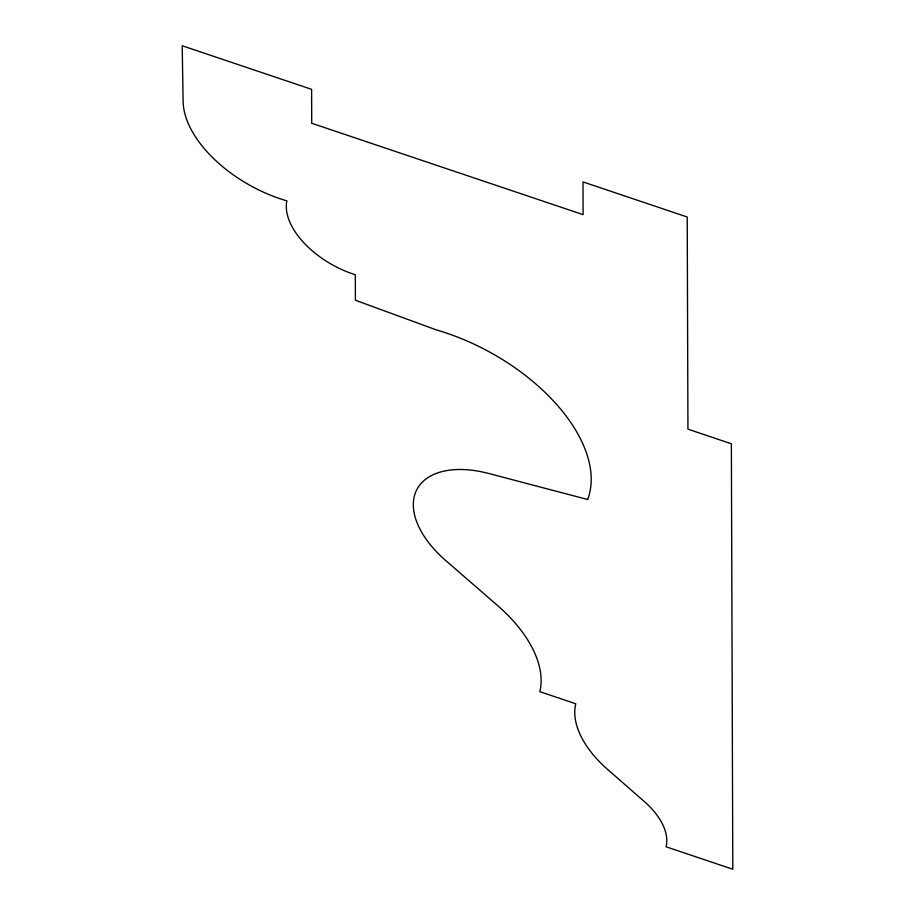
<?xml version="1.0" encoding="UTF-8"?>
<svg xmlns="http://www.w3.org/2000/svg" width="915" height="915" viewBox="0 0 915 915"><rect width="100%" height="100%" fill="white"/><g stroke="black" fill="none" stroke-linecap="round" stroke-linejoin="round"><path stroke-width="1.37" d="M587.647 499.51L488.827 473.501A92.346 52.441 28.7 0 0 416.577 490.108A92.346 52.441 28.7 0 0 445.685 560.506L497.634 605.593A124.051 70.444 28.7 0 1 539.827 691.671L575.775 703.772A95.183 54.042 28.7 0 0 607.732 769.549L644.263 801.483A65.045 36.932 28.7 0 1 666.017 846.764L732.801 869.25L731.36 443.775L687.943 429.146L687.222 217.015L582.992 181.913L583.095 214.648L311.718 123.262L311.603 89.327L182.199 45.75L183.126 101.542A105.351 59.818 28.7 0 0 286.853 200.854A72.765 41.324 28.7 0 0 355.317 274.763L355.397 300.223L436.283 329.88A157.289 89.315 28.7 0 1 587.647 499.51"/></g></svg>
